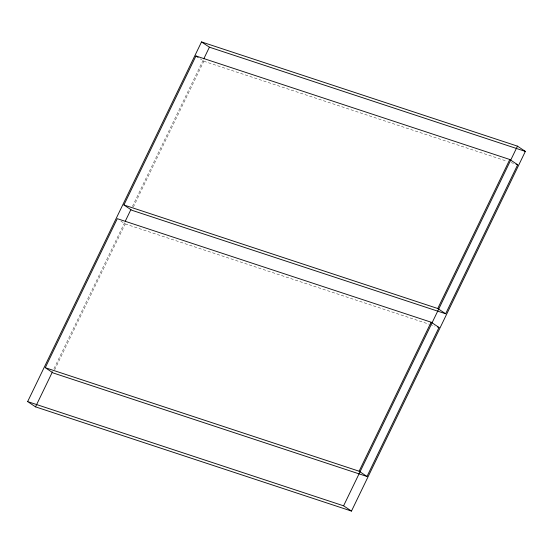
<?xml version="1.0" encoding="UTF-8"?>
<svg xmlns="http://www.w3.org/2000/svg" width="553" height="553" viewBox="0 0 553 553"><rect width="100%" height="100%" fill="white"/><g stroke="black" fill="none" stroke-linecap="round" stroke-linejoin="round"><path stroke-width="0.41" stroke-dasharray="2.77 2.07" d="M53.931 368.796L124.536 222.748M132.423 206.435L203.393 59.613M54.643 369.846L125.178 223.944L120.879 221.076M133.301 207.14L203.836 61.238L200.248 58.846M203.836 61.238L507.018 161.248M511.117 162.596L513.578 163.405M125.178 223.944L429.183 324.224M430.006 324.493L434.921 326.118"/><path stroke-width="0.83" d="M27.65 401.596L201.52 41.924L517.47 146.144L525.35 151.404L351.48 511.076L35.53 406.856L27.65 401.596L343.593 505.815L351.48 511.076M45.263 367.69L117.298 218.684L431.133 322.205L439.02 327.466L366.985 476.472L53.143 372.95L45.263 367.69L359.104 471.211L366.985 476.472M123.92 204.983L195.949 55.977L509.79 159.499L517.67 164.759L445.642 313.765L131.801 210.244L123.92 204.983L437.755 308.505L445.642 313.765M35.53 406.856L52.431 371.899M125.282 221.193L130.916 209.546M203.774 58.839L209.407 47.185L201.52 41.924M359.104 471.211L431.133 322.205M437.755 308.505L509.79 159.499M343.593 505.815L517.47 146.144M209.407 47.185L525.35 151.404M516.032 164.22L517.67 164.759M437.382 326.927L439.02 327.466M195.949 55.977L198.098 57.408"/></g></svg>
